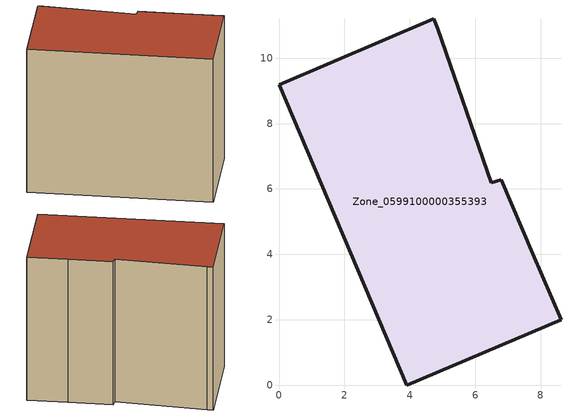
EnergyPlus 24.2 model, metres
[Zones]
Zone_0599100000355393
 floor ground (C_G): 6.8,6.28 7.75,4.02 8.62,2 3.91,0 0,9.19 4.73,11.2 4.86,10.9 6.49,6.18 z0
 wall outside (C_F): 3.91,0 8.62,2 7.75,4.02 6.8,6.28 6.49,6.18 4.86,10.9 4.73,11.2 0,9.19 3.91,0 z0:8.51
 roof outside (C_R): 7.75,4.02 6.8,6.28 6.49,6.18 4.86,10.9 4.73,11.2 0,9.19 3.91,0 8.62,2 z8.51
[BUILDING]
Pand.0599100000355393: North Axis=0; Terrain=City; Loads Convergence Tolerance Value=0.04; Temperature Convergence Tolerance Value=0.4; Solar Distribution=FullExterior; Maximum Number of Warmup Days=25; Minimum Number of Warmup Days=1
[Site:Location]
Rotterdam.The.Hague.AP_ZH_NLD Design_Conditions: Latitude=51.96; Longitude=4.45; Time Zone=1; Elevation=-4.5
[SITE:GROUNDTEMPERATURE:BUILDINGSURFACE]
18, 18, 18, 18, 18, 18, 18, 18, 18, 18, 18, 18
[MATERIAL] Thermal Absorptance=0.9; Solar Absorptance=0.7; Visible Absorptance=0.7
Name | Roughness | Thickness | Conductivity | Density | Specific Heat
G.TC.1992-2005 | MediumSmooth | 0.15 | 0.06 | 540 | 1210
F.TC.1992-2005 | Rough | 0.3 | 0.12 | 1920 | 840
R.TC.1992-2005 | MediumRough | 0.2 | 0.08 | 1500 | 1000
[CONSTRUCTION]
C_G: G.TC.1992-2005
C_F: F.TC.1992-2005
C_R: R.TC.1992-2005
[ZONE]
Zone_0599100000355393: Type=1; Multiplier=1; Ceiling Height=Autocalculate; Volume=Autocalculate; Floor Area=autocalculate; Part of Total Floor Area=Yes
[ZONEINFILTRATION:DESIGNFLOWRATE]
Infil_Zone_0599100000355393: Zone or ZoneList or Space or SpaceList=Zone_0599100000355393; Schedule=AlwaysOn; Design Flow Rate Calculation Method=Flow/Area; Flow Rate per Floor Area=0.0015; Constant Term Coefficient=1; Temperature Term Coefficient=0; Velocity Term Coefficient=0; Velocity Squared Term Coefficient=0
[HVACTEMPLATE:ZONE:IDEALLOADSAIRSYSTEM]
Zone_0599100000355393: Maximum Heating Supply Air Temperature=50; Minimum Cooling Supply Air Temperature=13; Maximum Heating Supply Air Humidity Ratio=0.0156; Minimum Cooling Supply Air Humidity Ratio=0.0077; Heating Limit=NoLimit; Cooling Limit=NoLimit; Dehumidification Control Type=ConstantSensibleHeatRatio; Cooling Sensible Heat Ratio=0.7; Dehumidification Setpoint=60; Humidification Control Type=None; Humidification Setpoint=30; Outdoor Air Method=None; Outdoor Air Flow Rate per Person=0.00944; Outdoor Air Flow Rate per Zone Floor Area=0; Outdoor Air Flow Rate per Zone=0; Demand Controlled Ventilation Type=None; Outdoor Air Economizer Type=NoEconomizer; Heat Recovery Type=None; Sensible Heat Recovery Effectiveness=0.7; Latent Heat Recovery Effectiveness=0.65
[ZONECONTROL:THERMOSTAT]
ThermostatControl_Zone_0599100000355393: Zone or ZoneList=Zone_0599100000355393; Control Type Schedule=DualSetpointControlType; Control 1=Thermostat_Zone_0599100000355393; Temperature Difference Between Cutout And Setpoint=0
[THERMOSTATSETPOINT:DUALSETPOINT]
Thermostat_Zone_0599100000355393: Heating Setpoint Temperature Schedule=HeatingSetpoint_Zone_0599100000355393; Cooling Setpoint Temperature Schedule=CoolingSetpoint_Zone_0599100000355393
[SCHEDULE:COMPACT]
HeatingSetpoint_Zone_0599100000355393: Through: 12/31, For: AllDays, Until: 24:00, 21
CoolingSetpoint_Zone_0599100000355393: Through: 12/31, For: AllDays, Until: 24:00, 24
DualSetpointControlType: Through: 12/31, For: AllDays, Until: 24:00, 4
AlwaysOn: Through: 12/31, For: AllDays, Until: 24:00, 1
